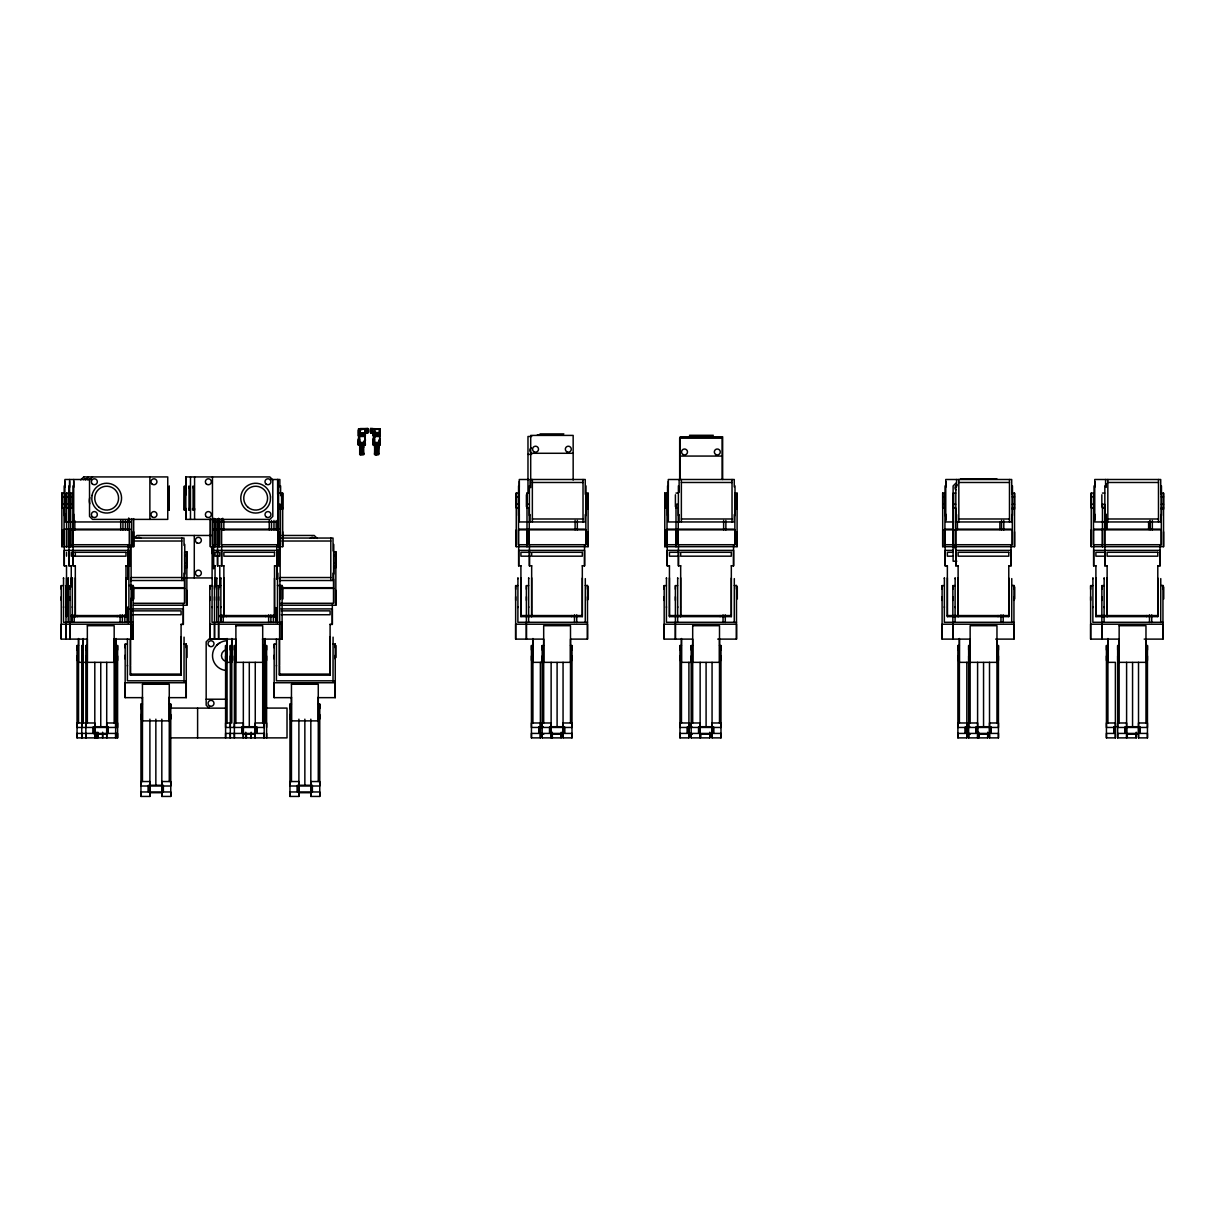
<?xml version="1.0" encoding="UTF-8"?>
<svg xmlns="http://www.w3.org/2000/svg" width="1225" height="1225" viewBox="0 0 1225 1225"><rect width="100%" height="100%" fill="white"/><g stroke="black" fill="none" stroke-linecap="round" stroke-linejoin="round"><path stroke-width="1.5" d="M87.343 722.98L87.343 639.113L61.25 639.113L61.25 624.214L69.794 624.214M61.25 600.403L61.25 596.697M61.25 589.302L61.25 585.611L63.486 585.611M133.693 518.604L133.693 546.672L61.847 546.672L61.847 493.062L64.083 493.062M63.532 607.508L63.532 606.697M63.532 578.644L63.532 577.817L63.486 622.285L133.096 622.285M66.517 565.858L64.282 565.858L64.282 550.377L128.227 550.377L128.227 565.858L128.227 545.064M65.982 624.214L65.982 639.113L65.982 585.611L68.217 585.611M65.982 600.403L65.982 596.697M65.982 589.302L65.982 585.611M66.517 565.644L66.517 616.634L66.517 607.324M72.581 544.727L68.814 544.727L68.814 493.062L66.579 493.062L66.579 546.672L66.579 529.843M68.263 607.508L68.263 606.697M68.263 578.644L68.263 577.817L68.217 622.285M71.249 565.858L69.013 565.858L69.013 550.377M69.626 521.957L69.626 479.496M70.055 600.403L70.055 596.697M70.055 589.302L70.055 585.611L72.29 585.611M129.513 518.588L129.513 544.727L72.888 544.727L72.888 493.062L70.652 493.062L70.652 546.672L70.652 529.843M71.249 586.882L71.249 565.644M72.352 607.508L72.352 606.697M72.352 578.644L72.352 577.817L72.29 622.285M75.322 565.858L73.087 565.858L73.087 550.377M73.714 521.957L73.714 479.496M75.322 565.644L75.322 616.634L75.322 607.324M96.744 734.158L96.744 737.879L77.037 737.879L77.037 733.423L85.49 733.423M77.037 660.459L77.037 655.987M77.037 650.031L77.037 645.56L78.538 645.56M77.267 616.634L77.267 615.547M78.538 638.516L78.538 662.342L82.259 662.342M81.769 733.423L81.769 737.879L81.769 645.56L83.254 645.56M81.769 727.451L81.769 722.98M81.769 660.459L81.769 655.987M81.769 650.031L81.769 645.56M83.254 638.516L83.254 662.342L86.99 662.342M85.857 722.98L85.857 727.451L93.299 727.451L93.299 733.423L85.857 733.423L85.857 737.879L85.857 645.56L87.343 645.56M85.857 660.459L85.857 655.987M85.857 650.031L85.857 645.56M94.8 734.158L94.8 737.879L94.8 727.757M94.8 733.423L94.8 727.451L106.713 727.451L106.713 733.423M115.655 727.451L115.655 722.98L106.713 722.98L106.713 726.716L94.8 726.716L94.8 722.98L77.037 722.98L77.037 727.451L85.49 727.451M108.198 726.655L108.198 733.423L117.6 733.423L117.6 737.879L97.908 737.879L97.908 734.158M102.624 734.158L102.624 737.879L102.624 732.228M108.198 733.423L108.198 727.451L117.6 727.451L117.6 722.98L116.115 722.98L116.115 639.113M115.655 733.423L115.655 737.879L115.655 645.56L114.17 645.56M115.655 660.459L115.655 655.987M115.655 650.031L115.655 645.56M116.115 662.342L116.115 638.516M117.187 616.634L117.187 615.547M117.6 660.459L117.6 655.987M117.6 650.031L117.6 645.56L116.115 645.56M121.903 616.634L121.903 615.547M142.452 697.653L125.164 697.653L125.164 682.754L186.261 682.754L186.261 697.653L169.264 697.653M125.164 658.943L125.164 655.253M125.164 647.857L125.164 644.151L127.4 644.151M125.991 565.644L125.991 616.634L125.991 578.093M127.446 666.063L127.446 665.236M71.249 616.634L127.936 616.634L127.936 607.891M127.936 579.241L127.936 565.644M127.997 579.195L127.997 564.48M125.991 565.858L130.172 565.858L130.172 550.377M181.086 636.632L181.086 675.174L130.432 675.174L130.432 639.695M130.922 578.598L130.922 585.535M131.152 589.194L131.152 585.504L131.152 639.113L131.152 624.214L70.055 624.214L70.055 639.113L70.055 585.611M131.749 518.604L131.749 546.672L131.749 531.772M113.848 639.113L133.096 639.113L133.096 624.214M133.096 600.403L133.096 596.697M133.096 589.194L133.096 585.504L128.916 585.504M161.823 796.434L161.823 792.713L149.894 792.713L149.894 796.434L140.952 796.434L140.952 791.963L148.409 791.963L148.409 786.006L140.952 786.006L140.952 781.535L149.894 781.535L149.894 785.256L161.823 785.256L161.823 781.535L170.765 781.535L170.765 786.006L163.308 786.006L163.308 791.963L170.765 791.963L170.765 796.434L161.823 796.434L161.823 792.652M140.952 719.014L140.952 714.543M140.952 708.586L140.952 704.115L142.452 704.115M149.894 791.963L149.894 786.006L161.823 786.006L161.823 791.963L149.894 791.963L149.894 786.297M167.748 510.075L167.748 508.482M169.249 508.482L169.249 510.075L169.249 486.233L169.249 487.826M170.765 719.014L170.765 714.543M170.765 708.586L170.765 704.115L169.264 704.115M181.086 675.174L181.086 624.199M181.086 624.413L183.321 624.413L183.321 608.917L128.196 608.917L128.196 622.683L128.196 606.712M184.072 637.138L184.026 681.008M133.663 603.282L184.623 603.282L184.623 562.811L186.858 562.811M185.833 519.385L185.833 476.923L269.822 476.923L272.808 479.894L272.808 516.399L269.822 519.385L185.771 519.385L185.771 508.314M186.261 647.749L186.261 644.044L184.026 644.044M133.403 605.227L186.858 605.227L186.858 551.709L184.623 551.709L184.623 562.29M189.002 508.482L189.002 510.075L189.002 486.233L189.002 487.826M190.488 510.075L190.488 508.482M193.091 508.482L193.091 510.075L193.091 486.233L193.091 487.826M194.285 577.94L194.285 535.463M194.576 510.075L194.576 508.482M235.889 722.98L235.889 639.113L209.781 639.113L209.781 624.214L218.326 624.214M209.781 600.403L209.781 596.697M209.781 589.302L209.781 585.611L212.017 585.611M278.044 493.17L282.699 493.17L282.699 546.672L210.378 546.672L210.378 519.017M212.078 607.508L212.078 606.697M212.078 578.644L212.17 546.549L212.17 553.623M216.396 544.727L212.614 544.727L212.614 518.987M215.049 565.858L212.813 565.858L212.813 550.377L279.178 550.377L279.178 565.858L274.522 565.858M214.513 624.214L214.513 639.113L214.513 585.611L216.748 585.611M214.513 600.403L214.513 596.697M214.513 589.302L214.513 585.611M215.049 586.882L215.049 565.644M215.11 519.017L215.11 546.672L215.11 518.803M216.794 607.508L216.794 606.697M216.794 578.644L216.794 577.817L216.748 622.285M217.346 518.987L217.346 544.727L217.346 518.803M219.78 565.858L217.545 565.858L217.545 550.377M218.601 600.403L218.601 596.697M218.601 589.302L218.601 585.611L220.837 585.611M219.198 519.017L219.198 546.672L219.198 518.803M219.78 586.882L219.78 565.644M220.883 607.508L220.883 606.697M220.883 578.644L220.883 577.817L220.837 622.285M280.28 509.263L280.28 504.256L278.044 504.256L278.044 544.727L221.434 544.727L221.434 518.987M223.869 565.858L221.633 565.858L221.633 550.377M223.869 565.644L223.869 616.634L223.869 607.324M225.584 660.459L225.584 655.987M225.584 650.031L225.584 645.56L227.069 645.56M226.273 616.634L226.273 615.547M227.069 638.516L227.069 662.342L230.79 662.342M230.3 733.423L230.3 737.879L230.3 645.56L231.801 645.56M230.3 727.451L230.3 722.98M230.3 660.459L230.3 655.987M230.3 650.031L230.3 645.56M231.801 662.342L231.801 638.516M234.388 660.459L234.388 655.987M234.388 650.031L234.388 645.56L235.889 645.56M234.388 645.56L234.388 737.879L234.388 733.423L241.846 733.423L241.846 727.451L234.388 727.451L234.388 722.98L243.331 722.98L243.331 726.716L255.259 726.716L255.259 722.98L264.187 722.98L264.187 727.451L256.745 727.451L256.745 733.423L264.187 733.423L264.187 737.879L264.187 645.56L262.701 645.56M243.331 734.158L243.331 737.879L243.331 727.757M243.331 733.423L243.331 727.451L255.259 727.451L255.259 733.423L242.657 733.423M245.75 734.158L245.75 737.879L245.75 732.228M246.439 737.879L246.439 734.158M251.171 734.158L251.171 737.879L251.171 732.228M264.187 660.459L264.187 655.987M264.187 650.031L264.187 645.56M265.121 662.342L265.121 638.516M265.718 616.634L265.718 615.547M266.606 733.423L266.606 737.879L266.606 645.56L265.121 645.56M266.606 727.451L266.606 722.98L265.121 722.98L265.121 639.113M266.606 660.459L266.606 655.987M266.606 650.031L266.606 645.56M270.449 616.634L270.449 615.547M291.458 697.653L274.17 697.653L274.17 682.754L335.252 682.754L335.252 697.653L318.27 697.653M274.17 658.943L274.17 655.253M274.17 647.857L274.17 644.151L276.406 644.151M274.522 565.644L274.522 616.634L274.522 578.093M276.452 666.063L276.452 665.236M276.942 607.891L276.942 616.634L219.78 616.634M276.942 579.241L276.758 550.377M277.202 615.808L277.202 622.683L277.202 615.562M277.508 578.598L277.447 622.468M277.845 479.496L277.845 521.957L213.916 521.957L213.916 518.267M330.092 636.632L330.092 675.174L279.438 675.174L279.438 639.695M279.683 624.214L279.683 639.113L279.683 585.504L279.683 589.194M279.913 578.598L279.913 591.706M280.28 546.672L280.28 506.032M280.464 544.727L280.464 507.962M262.395 639.113L282.102 639.113L282.102 624.214L218.601 624.214L218.601 639.113L218.601 585.611M282.102 589.194L282.102 585.504L277.447 585.504M310.828 796.434L310.828 792.713L298.9 792.713L298.9 796.434L289.958 796.434L289.958 791.963L297.415 791.963L297.415 786.006L289.958 786.006L289.958 781.535L298.9 781.535L298.9 785.256L310.828 785.256L310.828 781.535L319.756 781.535L319.756 786.006L312.314 786.006L312.314 791.963L319.756 791.963L319.756 796.434L310.828 796.434L310.828 792.652M289.958 719.014L289.958 714.543M289.958 708.586L289.958 704.115L291.458 704.115M298.9 791.963L298.9 786.006L310.828 786.006L310.828 791.963L298.9 791.963L298.9 786.297M319.756 719.014L319.756 714.543M319.756 708.586L319.756 704.115L318.27 704.115M330.092 675.174L330.092 624.199M330.092 624.413L332.327 624.413L332.327 608.917L281 608.917M333.078 637.138L333.016 681.008M280.77 603.282L333.629 603.282L333.629 562.811L335.849 562.811M335.252 658.943L335.252 655.253M335.252 647.749L335.252 644.044L333.016 644.044M280.494 605.227L335.849 605.227L335.849 551.709L333.629 551.709L333.629 562.29M360.931 444.782L358.129 444.782L358.129 443.297L365.31 443.297L365.31 444.782L362.539 444.782M359.43 443.098L359.201 444.782L359.43 439.438M364.009 443.098L364.009 444.583L364.009 440.908M364.238 443.297L364.238 444.782L364.238 442.21M359.43 438.657L359.43 444.583L365.081 444.583L365.081 443.098M366.107 432.808L366.107 428.566L366.107 432.808L367.898 432.808L367.898 428.566L360.364 428.566L360.073 430.695L360.472 429.944M367.684 432.808L367.684 428.566M372.369 432.808L372.369 428.566L372.369 432.808L370.578 432.808L370.578 428.566L378.403 428.857M375.83 444.782L372.982 444.782L373.212 438.657M374.1 443.297L374.1 444.782L374.329 439.438M374.329 443.098L374.329 444.583L374.329 438.657M378.862 443.098L378.862 444.583L378.862 440.908M379.092 443.297L379.092 444.782L379.092 442.21M373.196 444.583L379.995 444.583L379.995 443.098M377.392 444.782L380.209 444.782L380.209 443.297L372.982 443.297M543.686 722.98L543.686 639.113L515.648 639.113L515.648 624.214L587.495 624.214L587.495 639.113L570.498 639.113L570.498 722.98M515.648 600.403L515.648 596.697M515.648 589.302L515.648 585.611L517.884 585.611M585.856 544.727L585.856 529.843L529.231 529.843L529.231 544.727L585.856 544.727L585.856 493.17L588.092 493.17L588.092 546.672L516.246 546.672L516.246 493.062L518.481 493.062L518.481 544.727L527.914 544.727M517.93 607.508L517.93 606.697M517.93 578.644L517.93 577.817L517.884 622.285L587.495 622.285M520.916 565.858L518.68 565.858L518.68 550.377L584.555 550.377L584.555 565.858L582.319 565.858M582.319 578.093L582.319 616.634L520.916 616.634L520.916 565.644M526.398 624.214L526.398 639.113L526.398 585.611L528.633 585.611M526.398 600.403L526.398 596.697M526.398 589.302L526.398 585.611M529.231 493.062L526.995 493.062L526.995 546.672L526.995 529.843M528.679 607.508L528.679 606.697M528.679 578.644L528.679 577.817L528.633 622.285M529.231 544.727L529.231 507.962L526.995 507.962L526.995 493.062M531.665 565.858L529.43 565.858L529.43 550.377M530.701 487.703L530.701 435.411L573.162 435.411L573.162 480.062M543.778 734.158L540.378 734.158L540.378 737.879L531.436 737.879L531.436 733.423L538.893 733.423L538.893 727.451L531.436 727.451L531.436 722.98L540.378 722.98L540.378 726.716L543.349 726.716M531.436 660.459L531.436 655.987M531.436 650.031L531.436 645.56L532.921 645.56M531.665 565.644L531.665 616.634L531.665 607.324M532.921 638.516L532.921 662.342L570.498 662.342L570.498 625.699L543.686 625.699L543.686 662.342M564.541 726.655L564.541 733.423L571.998 733.423L571.998 737.879L563.056 737.879L563.056 734.158L551.128 734.158L551.128 737.879L542.185 737.879L542.185 733.423M542.185 727.451L542.185 722.98L551.128 722.98L551.128 726.716L563.056 726.716L563.056 722.98L571.998 722.98L571.998 727.451L564.541 727.451L564.541 733.423M542.185 660.459L542.185 655.987M542.185 650.031L542.185 645.56L543.686 645.56M549.642 733.423L549.642 727.451L540.378 727.451L540.378 733.423L549.642 733.423L549.642 726.655M561.234 733.423L561.234 737.879L552.291 737.879L552.291 734.158M571.57 616.634L571.57 615.547M571.998 660.459L571.998 655.987M571.998 650.031L571.998 645.56L570.498 645.56M582.319 616.634L582.319 565.644M585.305 578.598L585.259 622.468M587.495 600.403L587.495 596.697M587.495 589.194L587.495 585.504L585.259 585.504M692.692 722.98L692.692 639.113L664.18 639.113L664.18 624.214L736.501 624.214L736.501 639.113L717.728 639.113M664.18 600.403L664.18 596.697M664.18 589.302L664.18 585.611L666.415 585.611M734.862 544.727L734.862 529.843L678.237 529.843L678.237 544.727L734.862 544.727L734.862 493.17L737.098 493.17L737.098 546.672L664.777 546.672L664.777 493.062L667.013 493.062L667.013 508.007L664.777 507.962L664.777 493.062M666.461 607.508L666.461 606.697M666.461 578.644L666.461 577.817L666.415 622.285L736.501 622.285M676.445 544.727L667.013 544.727L667.013 493.062M669.447 565.858L667.212 565.858L667.212 550.377L733.561 550.377L733.561 565.858L731.325 565.858M731.325 578.093L731.325 616.634L669.447 616.634L669.447 565.644M675.404 624.214L675.404 639.113L675.404 585.611L677.639 585.611M675.404 600.403L675.404 596.697M675.404 589.302L675.404 585.611M676.001 505.94L676.001 546.672L676.001 529.843M677.685 607.508L677.685 606.697M677.685 578.644L677.685 577.817L677.639 622.285M680.671 565.858L678.436 565.858L678.436 550.377M678.237 544.727L678.237 504.256L676.001 504.256L676.001 508.007L678.237 507.962M679.676 479.021L679.676 438.198L722.153 438.198L722.153 479.021M692.324 734.158L688.909 734.158L688.909 737.879L679.967 737.879L679.967 733.423L687.424 733.423L687.424 727.451L679.967 727.451L679.967 722.98L688.909 722.98L688.909 726.716L691.895 726.716M679.967 660.459L679.967 655.987M679.967 650.031L679.967 645.56L681.468 645.56M680.671 565.644L680.671 616.634L680.671 607.324M681.468 638.516L681.468 662.342L692.324 662.342M713.547 726.655L713.547 733.423L720.989 733.423L720.989 737.879L712.062 737.879L712.062 734.158L700.133 734.158L700.133 737.879L691.191 737.879L691.191 733.423M691.191 727.451L691.191 722.98L700.133 722.98L700.133 726.716L712.062 726.716L712.062 722.98L720.989 722.98L720.989 727.451L713.547 727.451L713.547 733.423M691.191 660.459L691.191 655.987M691.191 650.031L691.191 645.56L692.692 645.56M698.648 733.423L698.648 727.451L688.909 727.451L688.909 733.423L698.648 733.423L698.648 726.655M700.838 734.158L700.838 737.879L709.78 737.879L709.78 733.423M720.101 616.634L720.101 615.547M720.989 660.459L720.989 655.987M720.989 650.031L720.989 645.56L719.504 645.56M731.325 616.634L731.325 565.644M734.311 578.598L734.265 622.468M736.501 589.194L736.501 585.504L734.265 585.504M970.139 722.98L970.139 639.113L942.102 639.113L942.102 624.214L1013.948 624.214L1013.948 639.113L995.649 639.113M942.102 600.403L942.102 596.697M942.102 589.302L942.102 585.611L944.337 585.611M1012.309 544.727L1012.309 529.843L955.684 529.843L955.684 544.727L1012.309 544.727L1012.309 493.17L1014.545 493.17L1014.545 546.672L942.699 546.672L942.699 493.062L944.934 493.062L944.934 544.727L954.367 544.727M944.383 607.508L944.383 606.697M944.383 578.644L944.383 577.817L944.337 622.285L1013.948 622.285M947.369 565.858L945.133 565.858L945.133 550.377L952.744 550.377M1008.787 578.093L1008.787 616.634L947.369 616.634L947.369 565.644M952.851 624.214L952.851 639.113L952.851 585.611L955.087 585.611M952.851 600.403L952.851 596.697M952.851 589.302L952.851 585.611M955.684 493.062L953.448 493.062L953.448 546.672L953.448 529.843M955.148 607.508L955.148 606.697M955.148 578.644L955.148 577.817L955.087 622.285M955.684 544.727L955.684 507.962L953.448 507.962L953.448 493.062M958.118 565.858L955.883 565.858L955.883 550.377L1011.023 550.377L1011.023 565.858L1008.787 565.858M957.414 529.644L957.414 521.988M970.246 734.158L966.831 734.158L966.831 737.879L957.889 737.879L957.889 733.423L965.346 733.423L965.346 727.451L957.889 727.451L957.889 722.98L966.831 722.98L966.831 726.716L969.817 726.716M957.889 660.459L957.889 655.987M957.889 650.031L957.889 645.56L959.389 645.56M958.118 565.644L958.118 616.634L958.118 607.324M959.389 638.516L959.389 662.342L996.966 662.342L996.966 625.699L970.139 625.699L970.139 662.342M990.994 726.655L990.994 733.423L998.452 733.423L998.452 737.879L989.509 737.879L989.509 734.158L977.596 734.158L977.596 737.879L968.653 737.879L968.653 733.423M968.653 727.451L968.653 722.98L977.596 722.98L977.596 726.716L989.509 726.716L989.509 722.98L998.452 722.98L998.452 727.451L990.994 727.451L990.994 733.423M968.653 660.459L968.653 655.987M968.653 650.031L968.653 645.56L970.139 645.56M976.095 733.423L976.095 727.451L966.831 727.451L966.831 733.423L976.095 733.423L976.095 726.655M987.702 733.423L987.702 737.879L978.76 737.879L978.76 734.158M998.023 616.634L998.023 615.547M998.452 660.459L998.452 655.987M998.452 650.031L998.452 645.56L996.966 645.56M999.876 529.644L999.891 521.988M1008.787 616.634L1008.787 565.644M1011.758 578.598L1011.712 622.468M1013.948 600.403L1013.948 596.697M1013.948 589.194L1013.948 585.504L1011.712 585.504M1119.145 722.98L1119.145 639.113L1090.633 639.113L1090.633 624.214L1162.954 624.214L1162.954 639.113L1144.181 639.113M1090.633 600.403L1090.633 596.697M1090.633 589.302L1090.633 585.611L1092.868 585.611M1161.315 544.727L1161.315 529.843L1104.69 529.843L1104.69 544.727L1161.315 544.727L1161.315 493.17L1163.551 493.17L1163.551 546.672L1091.23 546.672L1091.23 493.062L1093.466 493.062L1093.466 544.727L1102.913 544.727M1092.93 607.508L1092.93 606.697M1092.93 578.644L1092.93 577.817L1092.868 622.285L1162.954 622.285M1095.9 565.858L1093.665 565.858L1093.665 550.377L1160.029 550.377L1160.029 565.858L1157.793 565.858M1157.793 578.093L1157.793 616.634L1095.9 616.634L1095.9 565.644M1101.857 624.214L1101.857 639.113L1101.857 585.611L1104.092 585.611M1101.857 600.403L1101.857 596.697M1101.857 589.302L1101.857 585.611M1102.454 505.94L1102.454 546.672L1102.454 529.843M1104.154 607.508L1104.154 606.697M1104.154 578.644L1104.154 577.817L1104.092 622.285M1104.69 544.727L1104.69 504.256L1102.454 504.256L1102.454 508.007L1104.69 507.962M1107.124 565.858L1104.889 565.858L1104.889 550.377M1115.378 734.158L1115.378 737.879L1106.435 737.879L1106.435 733.423L1113.877 733.423L1113.877 727.451L1106.435 727.451L1106.435 722.98L1115.378 722.98L1115.378 726.716L1118.348 726.716M1106.435 660.459L1106.435 655.987M1106.435 650.031L1106.435 645.56L1107.921 645.56M1107.124 565.644L1107.124 616.634L1107.124 607.324M1107.17 528.894L1107.17 521.253M1107.921 638.516L1107.921 662.342L1115.378 662.342L1115.378 726.716M1115.378 733.423L1115.378 727.451M1138.515 737.879L1138.515 734.158L1126.602 734.158L1126.602 737.879L1117.659 737.879L1117.659 733.423L1125.101 733.423L1125.101 727.451L1117.659 727.451L1117.659 722.98L1126.602 722.98L1126.602 726.716L1138.515 726.716L1138.515 722.98L1147.457 722.98L1147.457 727.451L1140 727.451L1140 733.423L1147.457 733.423L1147.457 737.879L1138.515 737.879L1138.515 727.757M1117.659 660.459L1117.659 655.987M1117.659 650.031L1117.659 645.56L1119.145 645.56M1127.291 734.158L1127.291 737.879L1136.233 737.879L1136.233 733.423M1146.569 616.634L1146.569 615.547M1147.457 660.459L1147.457 655.987M1147.457 650.031L1147.457 645.56L1145.972 645.56M1149.647 528.894L1149.647 521.253M1157.793 616.634L1157.793 565.644M1160.764 578.598L1160.718 622.468M1162.954 589.194L1162.954 585.504L1160.718 585.504M360.318 430.419L360.824 429.546M361.421 434.293L361.421 435.273M378.357 434.722L377.468 435.426M362.86 435.365L363.289 434.416L361.666 434.339M378.311 434.875L376.565 435.243M80.712 479.894L83.759 476.923M85.444 479.894L88.43 476.923M92.503 476.923L89.532 479.894L89.532 516.399L92.503 519.385L167.748 519.385L167.748 476.923L83.698 476.923M133.938 538.449L136.924 535.463L212.17 535.463M956.097 482.987L953.111 485.958L953.111 561.203L956.802 561.203M216.871 645.1L219.949 642.727M361.007 429.393L362.416 429.347L361.161 429.347M375.983 429.393L377.468 429.393M362.11 434.431L362.416 434.431M376.565 434.339L378.004 434.431M377.009 434.431L377.315 434.431M361.36 429.255L362.493 429.393M361.957 434.278L363.105 434.431M362.569 435.288L361.666 435.243M358.496 428.827L365.081 428.827M373.395 428.827L379.995 428.827L379.689 437.463M358.711 429.118L364.866 429.118M373.61 429.118L379.765 429.118M358.404 430.174L358.19 435.533M359.492 430.174L359.262 435.533L365.372 435.533L365.142 430.189M374.391 430.174L374.161 435.533M380.041 430.189L380.271 435.533L373.043 435.533L373.257 431.675L373.395 432.838M359.798 432.777L364.866 432.777M379.765 432.777L374.85 432.333M358.711 433.068L358.711 428.827M365.081 433.068L359.568 433.068L359.568 428.827M373.395 433.068L373.61 431.797M379.995 433.068L374.697 433.068L374.697 428.827M359.262 433.849L365.142 433.849M374.161 433.849L380.041 433.849M540.011 433.91L563.852 433.91M359.262 434.048L365.372 434.048M374.161 434.048L380.271 434.048M537.285 434.998L540.776 434.998M359.492 435.35L365.142 435.35L365.157 429.454M374.391 435.35L380.041 435.35M689.507 435.288L713.348 435.288M359.507 435.916L365.019 435.916M374.406 435.916L379.918 435.916M359.721 436.1L364.79 436.1M374.636 436.1L379.689 436.1M359.721 436.483L364.79 436.483M374.636 436.483L379.689 436.483M531.665 436.483L527.975 436.483L527.975 492.603M689.001 436.697L712.827 436.697M689.415 436.774L680.197 436.774L680.197 479.526M711.572 436.774L722.658 436.774L722.658 479.526M358.649 437.463L358.42 429.454M364.79 437.463L365.019 433.788M374.636 437.463L374.467 429.041M358.343 439.438L358.129 444.782M365.081 439.423L365.31 444.782M373.196 439.438L372.982 444.782M379.995 439.423L380.209 444.782M364.79 442.424L358.649 442.531L358.649 435.334M373.502 442.531L379.689 442.424M365.31 443.098L358.343 443.098L358.343 444.583L358.358 438.657M373.196 443.098L380.209 443.098M363.764 445.425L362.86 445.425L362.86 454.659M374.559 445.425L376.58 445.425L376.58 454.659M359.706 445.869L360.456 454.215M360.778 445.869L362.278 445.808L362.278 453.541M374.559 445.869L375.309 454.215M378.663 445.869L377.913 454.215M359.706 446.926L361.681 446.926M362.86 446.926L363.764 446.926M374.559 446.926L376.58 446.926M377.775 446.926L378.663 446.926M359.859 447.11L363.611 447.11M374.712 447.11L378.51 447.11M359.706 453.173L361.681 453.173M362.86 453.173L363.764 453.173M374.559 453.173L376.58 453.173M377.775 453.173L378.663 453.173L378.51 443.435L374.712 443.435L374.559 454.659L378.663 454.659L378.663 445.425L377.775 445.425L377.775 454.659M530.701 453.281L573.162 453.281M360.594 453.541L362.86 453.541M375.447 453.541L377.775 453.541M359.706 453.618L363.764 453.618M374.559 453.618L378.663 453.618M359.706 454.215L363.764 454.215M374.559 454.215L378.663 454.215M527.975 454.368L531.665 454.368M679.676 456.067L722.153 456.067M960.4 478.853L996.905 478.853M90.956 479.496L64.91 479.496L64.91 521.957L130.861 521.957M269.959 479.496L279.867 479.496L279.867 486.922M529.032 479.496L519.293 479.496L519.293 521.957L585.259 521.957L585.259 514.577M532.354 482.482L583.023 482.482M681.36 482.482L732.029 482.482M958.823 482.482L1009.477 482.482M1107.829 482.482L1158.482 482.482M676.001 493.062L678.237 493.062M1102.454 493.062L1104.69 493.062M61.847 496.753L64.083 496.753M66.579 496.753L68.814 496.753M70.652 496.753L72.888 496.753M516.246 496.753L518.481 496.753M585.856 496.86L588.092 496.86M664.777 496.753L667.013 496.753M734.862 496.86L737.098 496.86M942.699 496.753L944.934 496.753M1012.309 496.86L1014.545 496.86M1091.23 496.753L1093.466 496.753M1161.315 496.86L1163.551 496.86M61.847 504.256L64.083 504.256M66.579 504.256L68.814 504.256M70.652 504.256L72.888 504.256M516.246 504.256L518.481 504.256M526.995 504.256L529.231 504.256M585.856 504.256L588.092 504.256M664.777 504.256L667.013 504.256M734.862 504.256L737.098 504.256M942.699 504.256L944.934 504.256M953.448 504.256L955.684 504.256M1012.309 504.256L1014.545 504.256M1091.23 504.256L1093.466 504.256M1161.315 504.256L1163.551 504.256M68.814 507.962L66.579 507.962L66.579 493.062M72.888 507.962L70.652 507.962L70.652 493.062M278.044 507.962L282.699 507.962M518.481 507.962L516.246 507.962L516.246 493.062M585.856 507.962L588.092 507.962M734.862 507.962L737.098 507.962M944.934 507.962L942.699 507.962L942.699 493.062M1012.309 507.962L1014.545 507.962M1093.466 507.962L1091.23 507.962L1091.23 493.062M1161.315 507.962L1163.551 507.962M532.354 518.987L583.023 518.987M681.36 518.987L732.029 518.987M958.823 518.987L1009.477 518.987M1107.829 518.987L1158.482 518.987M953.617 521.957L945.761 521.957L945.761 479.496L1011.712 479.496L1011.712 494.272M64.282 529.139L130.172 529.139M212.813 529.139L279.178 529.139M518.68 529.139L584.555 529.139M667.212 529.139L733.561 529.139M945.133 529.139L952.744 529.139M955.883 529.139L1011.023 529.139M1093.665 529.139L1160.029 529.139M72.581 529.843L68.814 529.843L68.814 544.727M72.888 529.843L129.513 529.843L129.513 544.727M212.614 529.843L218.28 529.843M221.434 529.843L278.044 529.843M527.914 529.843L518.481 529.843L518.481 544.727M676.445 529.843L664.777 529.843L664.777 546.672M954.367 529.843L942.699 529.843L942.699 546.672M1102.913 529.843L1093.466 529.843L1093.466 544.727M281.719 535.463L314.228 535.463L317.214 538.449M132.698 538.051L184.026 538.051L184.026 545.431M281.689 538.051L333.032 538.051L333.032 550.974M133.004 541.021L181.79 541.021M282.01 541.021L330.796 541.021M75.001 552.307L71.249 552.307L71.249 556.181L75.001 556.181M218.8 552.307L215.049 552.307L215.049 556.181L218.8 556.181M530.287 552.307L520.916 552.307L520.916 556.181L530.287 556.181M678.834 552.307L669.447 552.307L669.447 556.181L678.834 556.181M953.004 552.307L947.369 552.307L947.369 556.181L953.004 556.181M1105.287 552.307L1095.9 552.307L1095.9 556.181L1105.287 556.181M184.623 555.415L186.858 555.415M333.629 555.415L335.849 555.415M184.623 566.501L186.858 566.501M333.629 566.501L335.849 566.501M131.121 577.526L181.79 577.526M280.127 577.526L330.796 577.526M182.816 577.94L212.17 577.94L212.017 622.285L282.102 622.285M130.784 580.512L184.026 580.512L184.026 573.132M279.79 580.512L333.032 580.512L333.032 573.132M131.994 587.694L183.321 587.694M282.898 587.694L332.327 587.694M133.663 588.383L184.623 588.383M282.669 588.383L333.629 588.383M132.3 610.862L181.086 610.862L181.086 614.736L132.3 614.736M281.306 610.862L330.092 610.862L330.092 614.736L281.306 614.736M71.249 615.547L75.001 615.547M75.322 615.547L125.991 615.547M219.78 615.547L274.522 615.547M520.916 615.547L582.319 615.547M669.447 615.547L731.325 615.547M947.369 615.547L1008.787 615.547M1095.9 615.547L1157.793 615.547M227.406 638.868L209.153 638.868L206.167 641.854L206.167 705.187L209.153 708.157M130.432 674.087L181.086 674.087M279.438 674.087L330.092 674.087M186.261 680.824L127.4 680.824L127.446 638.96M335.252 680.824L276.406 680.824L276.452 638.96M206.167 699.215L226.487 699.215M169.662 708.081L225.584 708.157M266.07 708.081L287.017 708.081L287.017 737.879L169.662 737.879M234.036 727.451L225.584 727.451L225.584 722.98L231.801 722.98L231.801 639.113M94.111 733.423L107.846 733.423M234.036 733.423L225.584 733.423L225.584 737.879L225.584 645.56M94.111 734.158L106.713 734.158L106.713 737.879L106.713 727.757M242.657 734.158L255.259 734.158L255.259 737.879L255.259 727.757M1163.75 587.02L1163.75 598.948M1163.551 493.17L1163.551 509.263L1161.315 509.049M1163.551 531.772L1163.551 546.672M1162.954 585.504L1162.954 639.113M1161.468 485.881L1161.468 515.587M1160.718 494.272L1160.718 479.496L1094.752 479.496L1094.752 521.957L1160.718 521.957L1160.718 514.577M1160.029 545.064L1160.029 565.858M1158.482 479.496L1158.482 521.957M1152.327 520.487L1152.327 529.935M1151.73 614.919L1151.73 622.514M1150.091 520.457L1150.091 529.843M1149.494 614.919L1149.494 622.468M1148.621 521.819L1148.621 529.476M1147.457 645.56L1147.457 737.879M1145.972 639.113L1145.972 722.98M1140 726.655L1140 733.423M1138.515 662.342L1138.515 726.716M1136.233 732.228L1136.233 737.879M1132.558 662.511L1132.558 726.716M1126.602 662.342L1126.602 726.716M1126.602 727.757L1126.602 737.879M1125.101 726.655L1125.101 733.423M1117.659 645.56L1117.659 737.879M1115.378 727.757L1115.378 737.879M1113.877 726.655L1113.877 733.423M1107.829 479.496L1107.829 521.957M1107.921 639.113L1107.921 722.98M1107.124 577.817L1107.124 606.697M1106.435 645.56L1106.435 737.879M1106.16 483.584L1106.16 487.397M1106.16 514.178L1106.16 529.476M1105.593 479.496L1105.593 486.922M1105.593 514.577L1105.593 521.957M1104.843 485.835L1104.843 515.633M1104.889 545.064L1104.889 565.858M1101.857 494.762L1101.857 506.691M1095.9 577.817L1095.9 606.697M1095.9 607.324L1095.9 616.634M1094.752 481.364L1094.752 487.32M1094.752 514.148L1094.752 520.104M1094.017 485.881L1094.017 515.587M1093.665 545.064L1093.665 565.858M1091.23 529.843L1091.23 546.672M1090.633 585.611L1090.633 639.113M1014.744 587.02L1014.744 598.948M1014.545 493.17L1014.545 509.263L1012.309 509.049M1014.545 531.772L1014.545 546.672M1013.948 585.504L1013.948 639.113M1012.463 485.881L1012.463 515.587M1011.712 514.577L1011.712 521.957L956.587 521.957L956.587 514.577M1011.023 545.064L1011.023 565.858M1009.477 479.496L1009.477 521.957M1003.796 520.487L1003.796 529.935M1003.198 614.919L1003.198 622.514M1001.56 520.457L1001.56 529.843M1000.963 614.919L1000.963 622.468M998.452 645.56L998.452 737.879M996.966 639.113L996.966 722.98M989.509 662.342L989.509 726.716M989.509 727.757L989.509 737.879M987.702 732.228L987.702 737.879M983.553 662.511L983.553 726.716M978.76 732.228L978.76 737.879M977.596 662.342L977.596 726.716M977.596 727.757L977.596 737.879M968.653 645.56L968.653 737.879M966.831 662.342L966.831 726.716M966.831 727.757L966.831 737.879M965.346 726.655L965.346 733.423M959.389 639.113L959.389 722.98M958.823 479.496L958.823 521.957M958.118 577.817L958.118 606.697M957.889 645.56L957.889 737.879M956.587 479.496L956.587 486.922M955.837 485.835L955.837 515.633M955.883 545.064L955.883 565.858M952.851 494.762L952.851 506.691M947.369 577.817L947.369 606.697M947.369 607.324L947.369 616.634M945.761 481.364L945.761 487.32M945.761 514.148L945.761 520.104M945.011 485.881L945.011 515.587M945.133 545.064L945.133 565.858M944.934 529.843L944.934 544.727M942.102 585.611L942.102 639.113M737.297 587.02L737.297 598.948M737.098 493.17L737.098 509.263L734.862 509.049M737.098 531.772L737.098 546.672M736.501 585.504L736.501 639.113M735 485.881L735 515.587M734.265 486.922L734.265 479.496L668.299 479.496L668.299 521.957L734.265 521.957L734.265 514.577M733.561 545.064L733.561 565.858M732.029 479.496L732.029 521.957M725.874 520.487L725.874 529.935M725.277 614.919L725.277 622.514M723.638 520.457L723.638 529.843M723.041 614.919L723.041 622.468M720.989 645.56L720.989 737.879M719.504 639.113L719.504 722.98M712.062 662.342L712.062 726.716M712.062 727.757L712.062 737.879M709.78 732.228L709.78 737.879M706.09 662.511L706.09 726.716M700.133 662.342L700.133 726.716M700.133 727.757L700.133 737.879M691.191 645.56L691.191 737.879M688.909 662.342L688.909 726.716M688.909 727.757L688.909 737.879M687.424 726.655L687.424 733.423M681.36 479.496L681.36 521.957M681.468 639.113L681.468 722.98M680.671 577.817L680.671 606.697M679.967 645.56L679.967 737.879M679.125 479.496L679.125 492.419M679.125 514.577L679.125 521.957M678.39 485.835L678.39 515.633M678.436 545.064L678.436 565.858M675.404 494.762L675.404 506.691M669.447 577.817L669.447 606.697M669.447 607.324L669.447 616.634M668.299 481.364L668.299 487.32M668.299 514.148L668.299 520.104M667.548 485.881L667.548 515.587M667.212 545.064L667.212 565.858M667.013 529.843L667.013 544.727M664.18 585.611L664.18 639.113M588.291 587.02L588.291 598.948M588.092 493.17L588.092 509.263L585.856 509.049M588.092 531.772L588.092 546.672M587.495 585.504L587.495 639.113M585.994 485.881L585.994 515.587M585.259 494.272L585.259 479.496L530.119 479.496L530.119 486.922M584.555 545.064L584.555 565.858M583.023 479.496L583.023 521.957M577.327 520.487L577.327 529.935M576.73 614.919L576.73 622.514M575.092 520.457L575.092 529.843M574.494 614.919L574.494 622.468M571.998 645.56L571.998 737.879M563.056 662.342L563.056 726.716M563.056 727.757L563.056 737.879M561.234 732.228L561.234 737.879M557.099 662.511L557.099 726.716M552.291 732.228L552.291 737.879M551.128 662.342L551.128 726.716M551.128 727.757L551.128 737.879M542.185 645.56L542.185 737.879M540.378 662.342L540.378 726.716M540.378 727.757L540.378 737.879M538.893 726.655L538.893 733.423M532.921 639.113L532.921 722.98M532.354 479.496L532.354 521.957M531.665 577.817L531.665 606.697M531.436 645.56L531.436 737.879M530.119 514.577L530.119 521.957M529.384 485.835L529.384 515.633M529.43 545.064L529.43 565.858M526.398 494.762L526.398 506.691M520.916 577.817L520.916 606.697M520.916 607.324L520.916 616.634M519.293 481.364L519.293 487.32M519.293 514.148L519.293 520.104M518.558 485.881L518.558 515.587M518.68 545.064L518.68 565.858M516.246 529.843L516.246 546.672M515.648 585.611L515.648 639.113M379.995 438.688L379.995 444.583M379.765 428.827L379.765 433.068M379.689 433.987L379.689 442.531M379.153 430.189L379.153 435.533M379.168 439.591L379.168 440.74M378.571 441.612L378.571 442.531M377.178 445.808L377.178 453.541M376.642 445.425L376.642 454.659M375.83 443.435L376.044 453.541M375.677 445.425L375.677 454.659M375.447 445.425L375.447 454.659M374.636 435.334L374.636 442.531M373.288 433.788L373.502 440.77M370.578 428.566L370.578 432.808M370.44 429.5L370.425 431.874M368.051 429.5L368.051 431.874M367.898 428.566L367.898 432.808M365.387 439.591L365.387 440.74M364.866 428.827L364.866 433.068M365.096 438.688L365.081 444.583M364.79 433.987L364.79 442.531M363.718 441.612L363.718 442.531M361.942 445.869L361.942 454.215M361.681 454.659L361.681 445.425L359.706 445.425L359.706 454.659L363.764 454.659L363.611 443.435L359.859 443.435L359.859 453.173M361.528 445.869L361.528 454.215M361.191 445.808L361.191 453.541M360.931 443.435L360.778 454.659M360.594 445.425L360.594 454.659M359.798 428.827L359.798 433.068M359.507 433.788L359.721 442.531M359.201 430.373L359.201 431.522M336.063 645.575L336.063 657.503M335.849 551.709L335.849 567.803L333.629 567.604M335.849 590.312L335.849 605.227M335.252 644.044L335.252 697.653M333.767 544.436L333.767 574.127M333.629 579.226L333.629 603.282M332.327 604.629L332.327 624.413M330.796 538.051L330.796 580.512M319.756 704.115L319.756 796.434M318.27 697.071L318.27 781.535M312.314 785.21L312.314 791.963M310.828 719.167L310.828 785.256M310.828 786.297L310.828 791.963M304.857 719.167L304.857 785.256M298.9 719.167L298.9 785.256M298.9 792.652L298.9 796.434M297.415 785.21L297.415 791.963M291.458 697.071L291.458 781.535M289.958 704.115L289.958 796.434M282.699 493.17L282.699 509.263L278.044 509.049M282.699 531.772L282.699 546.672M282.898 587.02L282.898 598.948M282.102 585.504L282.102 639.113M281.582 494.762L281.582 506.691M280.617 485.881L280.617 495.635M280.617 505.757L280.464 509.263M280.479 587.02L280.479 598.948M280.28 531.772L280.127 580.512M279.438 639.848L279.438 665.236M279.438 665.879L279.438 675.174M279.178 545.064L279.178 565.858M278.596 485.835L278.596 508.176M277.845 481.364L277.845 487.32M277.845 514.148L277.845 520.104M278.044 520.671L278.044 544.727M277.891 573.132L277.891 578.659M277.631 479.496L277.631 494.364M277.156 566.731L277.156 574.173M276.942 552.307L276.942 556.181M277.003 566.501L277.003 579.379M276.758 545.064L276.758 565.858M276.207 520.487L276.207 529.935M275.61 607.569L275.61 622.514M274.17 644.151L274.17 697.653M273.971 520.457L273.971 529.843M273.374 614.919L273.374 622.468M271.475 520.487L271.475 529.935M270.878 614.919L270.878 622.514M269.24 520.457L269.24 529.843M268.642 614.919L268.642 622.468M262.701 639.113L262.701 722.98M256.745 726.655L256.745 733.423M255.259 662.342L255.259 726.716M249.288 662.511L249.288 726.716M243.331 662.342L243.331 726.716M241.846 726.655L241.846 733.423M227.069 639.113L227.069 722.98M223.838 520.64L223.838 530.027M223.869 577.817L223.869 606.697M223.241 614.766L223.241 622.285M222.72 518.267L222.72 521.957M221.434 518.803L221.434 544.727M221.633 545.064L221.633 565.858M221.005 615.011L221.005 622.377M219.78 552.307L219.78 556.181M219.78 577.817L219.78 584.172M218.632 518.267L218.632 521.957M217.545 545.064L217.545 565.858M215.049 577.817L215.049 584.172M213.655 546.381L213.655 568.614L213.655 565.123M212.813 545.064L212.813 565.858M212.614 518.803L212.614 544.727M212.461 476.923L212.461 519.385M210.378 518.803L210.378 546.672M209.781 585.611L209.781 639.113M197.608 708.081L197.608 737.879M194.576 476.923L194.576 519.385M190.488 476.923L190.488 519.385M187.058 645.575L187.058 657.503M186.858 551.709L186.858 567.803L184.623 567.604M186.858 590.312L186.858 605.227M186.261 644.044L186.261 697.653M185.771 476.923L185.833 495.068M184.761 544.436L184.761 574.127M184.623 577.143L184.623 603.282M183.321 604.629L183.321 624.413M181.79 538.051L181.79 580.512M170.765 704.115L170.765 796.434M169.264 697.071L169.264 781.535M163.308 785.21L163.308 791.963M161.823 719.167L161.823 785.256M161.823 786.297L161.823 791.963M155.851 719.167L155.851 785.256M149.879 476.923L149.879 519.385M149.894 719.167L149.894 785.256M149.894 792.652L149.894 796.434M148.409 785.21L148.409 791.963M142.452 697.071L142.452 781.535M140.952 704.115L140.952 796.434M133.892 587.02L133.892 598.948M133.693 531.772L133.693 546.672M133.096 585.504L133.096 639.113M131.948 587.02L131.948 598.948M131.121 546.381L131.121 580.512M130.861 598.367L130.861 622.285M130.432 639.848L130.432 665.236M130.432 665.879L130.432 675.174M130.172 545.064L130.172 565.858M128.839 518.267L128.839 521.957M128.885 565.736L128.916 622.468M128.625 518.267L128.625 521.957M128.15 566.731L128.15 574.173M127.997 565.552L127.997 579.379M127.936 607.386L127.936 616.634M127.66 520.487L127.66 529.935M127.063 607.569L127.063 622.514M125.425 520.457L125.425 529.843M125.164 644.151L125.164 697.653M124.828 614.919L124.828 622.468M122.944 520.487L122.944 529.935M122.347 614.919L122.347 622.514M120.708 520.457L120.708 529.843M120.111 614.919L120.111 622.468M117.6 645.56L117.6 737.879M114.17 639.113L114.17 722.98M106.713 662.342L106.713 726.716M100.756 662.511L100.756 726.716M97.908 732.228L97.908 737.879M96.744 732.228L96.744 737.879M94.8 662.342L94.8 726.716M93.299 726.655L93.299 733.423M83.254 639.113L83.254 722.98M78.538 639.113L78.538 722.98M77.037 645.56L77.037 737.879M75.322 577.817L75.322 606.697M74.832 520.64L74.832 530.027M74.235 614.766L74.235 622.285M73.714 481.364L73.714 487.32M73.714 514.148L73.714 520.104M72.964 485.881L72.964 507.089M73.087 545.064L73.087 565.858M72.888 520.64L72.888 544.727M71.999 615.011L71.999 622.377M71.249 577.817L71.249 584.172M69.626 481.364L69.626 487.32M69.626 514.148L69.626 520.104M68.891 485.881L68.891 515.587M69.013 545.064L69.013 565.858M66.517 552.307L66.517 556.181M66.517 577.817L66.517 606.697M64.91 481.364L64.91 487.32M64.91 514.148L64.91 520.104M64.282 545.064L64.282 565.858M64.159 485.881L64.159 515.587M64.083 529.843L64.083 544.727L64.083 507.962L61.847 507.962L61.847 493.062M61.847 529.843L61.847 546.672M61.25 585.611L61.25 639.113M955.852 489.923A2.986 2.986 0 0 1 957.184 484.947M955.852 549.535A2.986 2.986 0 0 1 955.377 545.937M531.328 452.852A2.986 2.986 0 0 1 531.328 447.676M89.762 503.812A11.913 11.913 0 0 1 89.762 497.641M88.185 479.649A2.986 2.986 0 0 1 91.063 478.883M83.514 479.649A2.986 2.986 0 0 1 87.725 479.649M136.679 538.204A2.986 2.986 0 0 1 140.89 538.204M310.262 538.204A2.986 2.986 0 0 1 314.473 538.204M226.104 670.488A14.899 14.899 0 0 1 212.522 654.992A14.899 14.899 0 0 1 227.406 640.736M225.859 661.393A5.957 5.957 0 0 1 225.859 649.878M87.343 625.699L87.343 662.342L114.17 662.342L114.17 625.699L87.343 625.699M142.452 684.254L142.452 720.882L169.264 720.882L169.264 684.254L142.452 684.254M184.332 486.233L184.271 510.075L184.332 486.233M235.889 625.699L235.889 662.342L262.701 662.342L262.701 625.699L235.889 625.699M291.458 684.254L291.458 720.882L318.27 720.882L318.27 684.254L291.458 684.254M367.224 428.566L367.224 432.808L367.224 428.566M370.808 428.566L370.808 432.808L370.808 428.566M371.252 428.566L371.252 432.808L371.252 428.566M551.128 727.451L551.128 733.423L563.056 733.423L563.056 727.451L551.128 727.451M692.692 625.699L692.692 662.342L719.504 662.342L719.504 625.699L692.692 625.699M700.133 727.451L700.133 733.423L712.062 733.423L712.062 727.451L700.133 727.451M977.596 727.451L977.596 733.423L989.509 733.423L989.509 727.451L977.596 727.451M1119.145 625.699L1119.145 662.342L1145.972 662.342L1145.972 625.699L1119.145 625.699M1126.602 727.451L1126.602 733.423L1138.515 733.423L1138.515 727.451L1126.602 727.451M91.998 495.497L91.814 499.371A14.899 14.899 0 0 0 114.047 511.085A14.899 14.899 0 0 0 115.273 485.988A14.899 14.899 0 0 0 91.998 495.497M270.511 496.921L270.327 500.811A14.899 14.899 0 0 1 247.067 510.32A14.899 14.899 0 0 1 248.277 485.207A14.899 14.899 0 0 1 270.511 496.921M376.427 429.225L376.565 429.209M125.991 552.307L75.322 552.307L75.322 556.181L125.991 556.181L125.991 552.307M274.522 552.307L223.869 552.307L223.869 556.181L274.522 556.181L274.522 552.307M582.319 552.307L531.665 552.307L531.665 556.181L582.319 556.181L582.319 552.307M731.325 552.307L680.671 552.307L680.671 556.181L731.325 556.181L731.325 552.307M1008.787 552.307L958.118 552.307L958.118 556.181L1008.787 556.181L1008.787 552.307M1157.793 552.307L1107.124 552.307L1107.124 556.181L1157.793 556.181L1157.793 552.307M534.054 451.765A2.986 2.986 0 0 0 538.525 449.192A2.986 2.986 0 0 0 534.054 446.604A2.986 2.986 0 0 0 534.054 451.765M566.823 451.765A2.986 2.986 0 0 0 571.294 449.192A2.986 2.986 0 0 0 566.823 446.604A2.986 2.986 0 0 0 566.823 451.765M683.029 454.552A2.986 2.986 0 0 0 687.501 451.979A2.986 2.986 0 0 0 683.029 449.391A2.986 2.986 0 0 0 683.029 454.552M715.813 454.552A2.986 2.986 0 0 0 720.285 451.979A2.986 2.986 0 0 0 715.813 449.391A2.986 2.986 0 0 0 715.813 454.552M247.955 507.242A11.913 11.913 0 0 0 267.402 500.275A11.913 11.913 0 0 0 251.646 486.938A11.913 11.913 0 0 0 247.955 507.242M265.856 483.875A2.986 2.986 0 0 0 270.832 482.528A2.986 2.986 0 0 0 267.188 478.883A2.986 2.986 0 0 0 265.856 483.875M265.856 516.644A2.986 2.986 0 0 0 270.832 515.312A2.986 2.986 0 0 0 267.188 511.667A2.986 2.986 0 0 0 265.856 516.644M206.244 516.644A2.986 2.986 0 0 0 211.236 515.312A2.986 2.986 0 0 0 207.592 511.667A2.986 2.986 0 0 0 206.244 516.644M206.244 483.875A2.986 2.986 0 0 0 211.236 482.528A2.986 2.986 0 0 0 207.592 478.883A2.986 2.986 0 0 0 206.244 483.875M98.949 507.242A11.913 11.913 0 0 0 118.396 500.275A11.913 11.913 0 0 0 102.64 486.938A11.913 11.913 0 0 0 98.949 507.242M92.258 516.644A2.986 2.986 0 0 0 97.25 515.312A2.986 2.986 0 0 0 93.605 511.667A2.986 2.986 0 0 0 92.258 516.644M92.258 483.875A2.986 2.986 0 0 0 97.25 482.528A2.986 2.986 0 0 0 93.605 478.883A2.986 2.986 0 0 0 92.258 483.875M151.869 483.875A2.986 2.986 0 0 0 156.846 482.528A2.986 2.986 0 0 0 153.202 478.883A2.986 2.986 0 0 0 151.869 483.875M151.869 516.644A2.986 2.986 0 0 0 156.846 515.312A2.986 2.986 0 0 0 153.202 511.667A2.986 2.986 0 0 0 151.869 516.644M196.888 542.889A2.986 2.986 0 0 0 201.359 540.317A2.986 2.986 0 0 0 196.888 537.729A2.986 2.986 0 0 0 196.888 542.889M196.888 575.673A2.986 2.986 0 0 0 201.359 573.086A2.986 2.986 0 0 0 196.888 570.513A2.986 2.986 0 0 0 196.888 575.673M209.521 705.906A2.986 2.986 0 0 0 213.992 703.318A2.986 2.986 0 0 0 209.521 700.746A2.986 2.986 0 0 0 209.521 705.906M209.521 646.295A2.986 2.986 0 0 0 213.992 643.722A2.986 2.986 0 0 0 209.521 641.134A2.986 2.986 0 0 0 209.521 646.295"/></g></svg>
